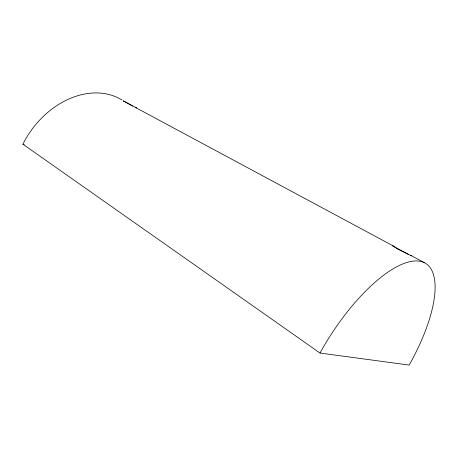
<?xml version="1.0" encoding="UTF-8"?>
<svg xmlns="http://www.w3.org/2000/svg" width="458" height="458" viewBox="0 0 458 458"><rect width="100%" height="100%" fill="white"/><g stroke="black" fill="none" stroke-linecap="round" stroke-linejoin="round"><path stroke-width="0.69" d="M320.01 353.049L409.189 365.072A112.101 41.375 -57.3 0 0 419.013 261.106A112.101 41.375 -57.3 0 0 320.01 353.049L22.9 144.19A77.625 59.042 -54.3 0 1 121.817 99.918M22.9 144.19L24.234 144.694M410.574 255.455L411.393 255.753L397.813 249.169L392.334 245.62L408.433 254.465M135.631 107.55L136.232 107.836M394.075 246.398L123.15 100.852L132.757 105.964M411.232 255.633L424.263 262.657M135.459 107.178L136.547 107.83"/></g></svg>
